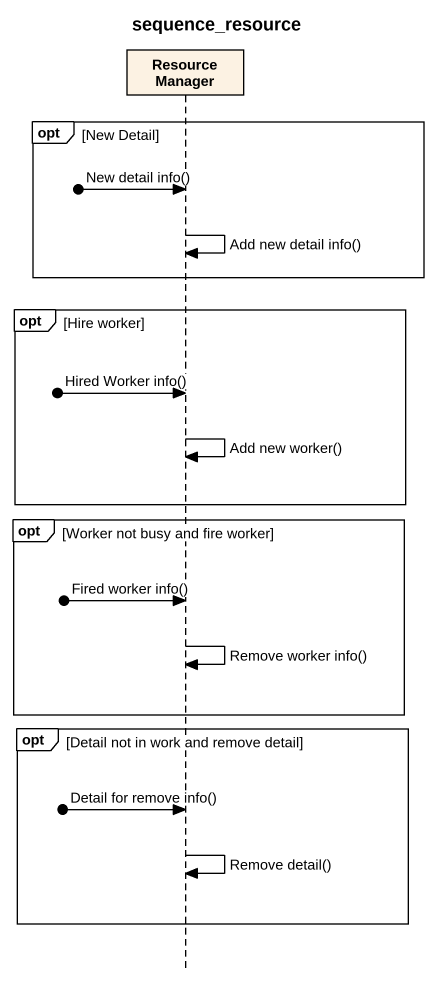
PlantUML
@startuml
title sequence_resource
hide footbox
participant "Resource Manager" as Resource_Manager

opt New Detail
  [o-> Resource_Manager : New detail info()
  Resource_Manager -> Resource_Manager : Add new detail info()
end
opt Hire worker
  [o-> Resource_Manager : Hired Worker info()
  Resource_Manager -> Resource_Manager : Add new worker()
end
opt Worker not busy and fire worker
  [o-> Resource_Manager : Fired worker info()
  Resource_Manager -> Resource_Manager : Remove worker info()
end
opt Detail not in work and remove detail
  [o-> Resource_Manager : Detail for remove info()
  Resource_Manager -> Resource_Manager : Remove detail()
end
@enduml
